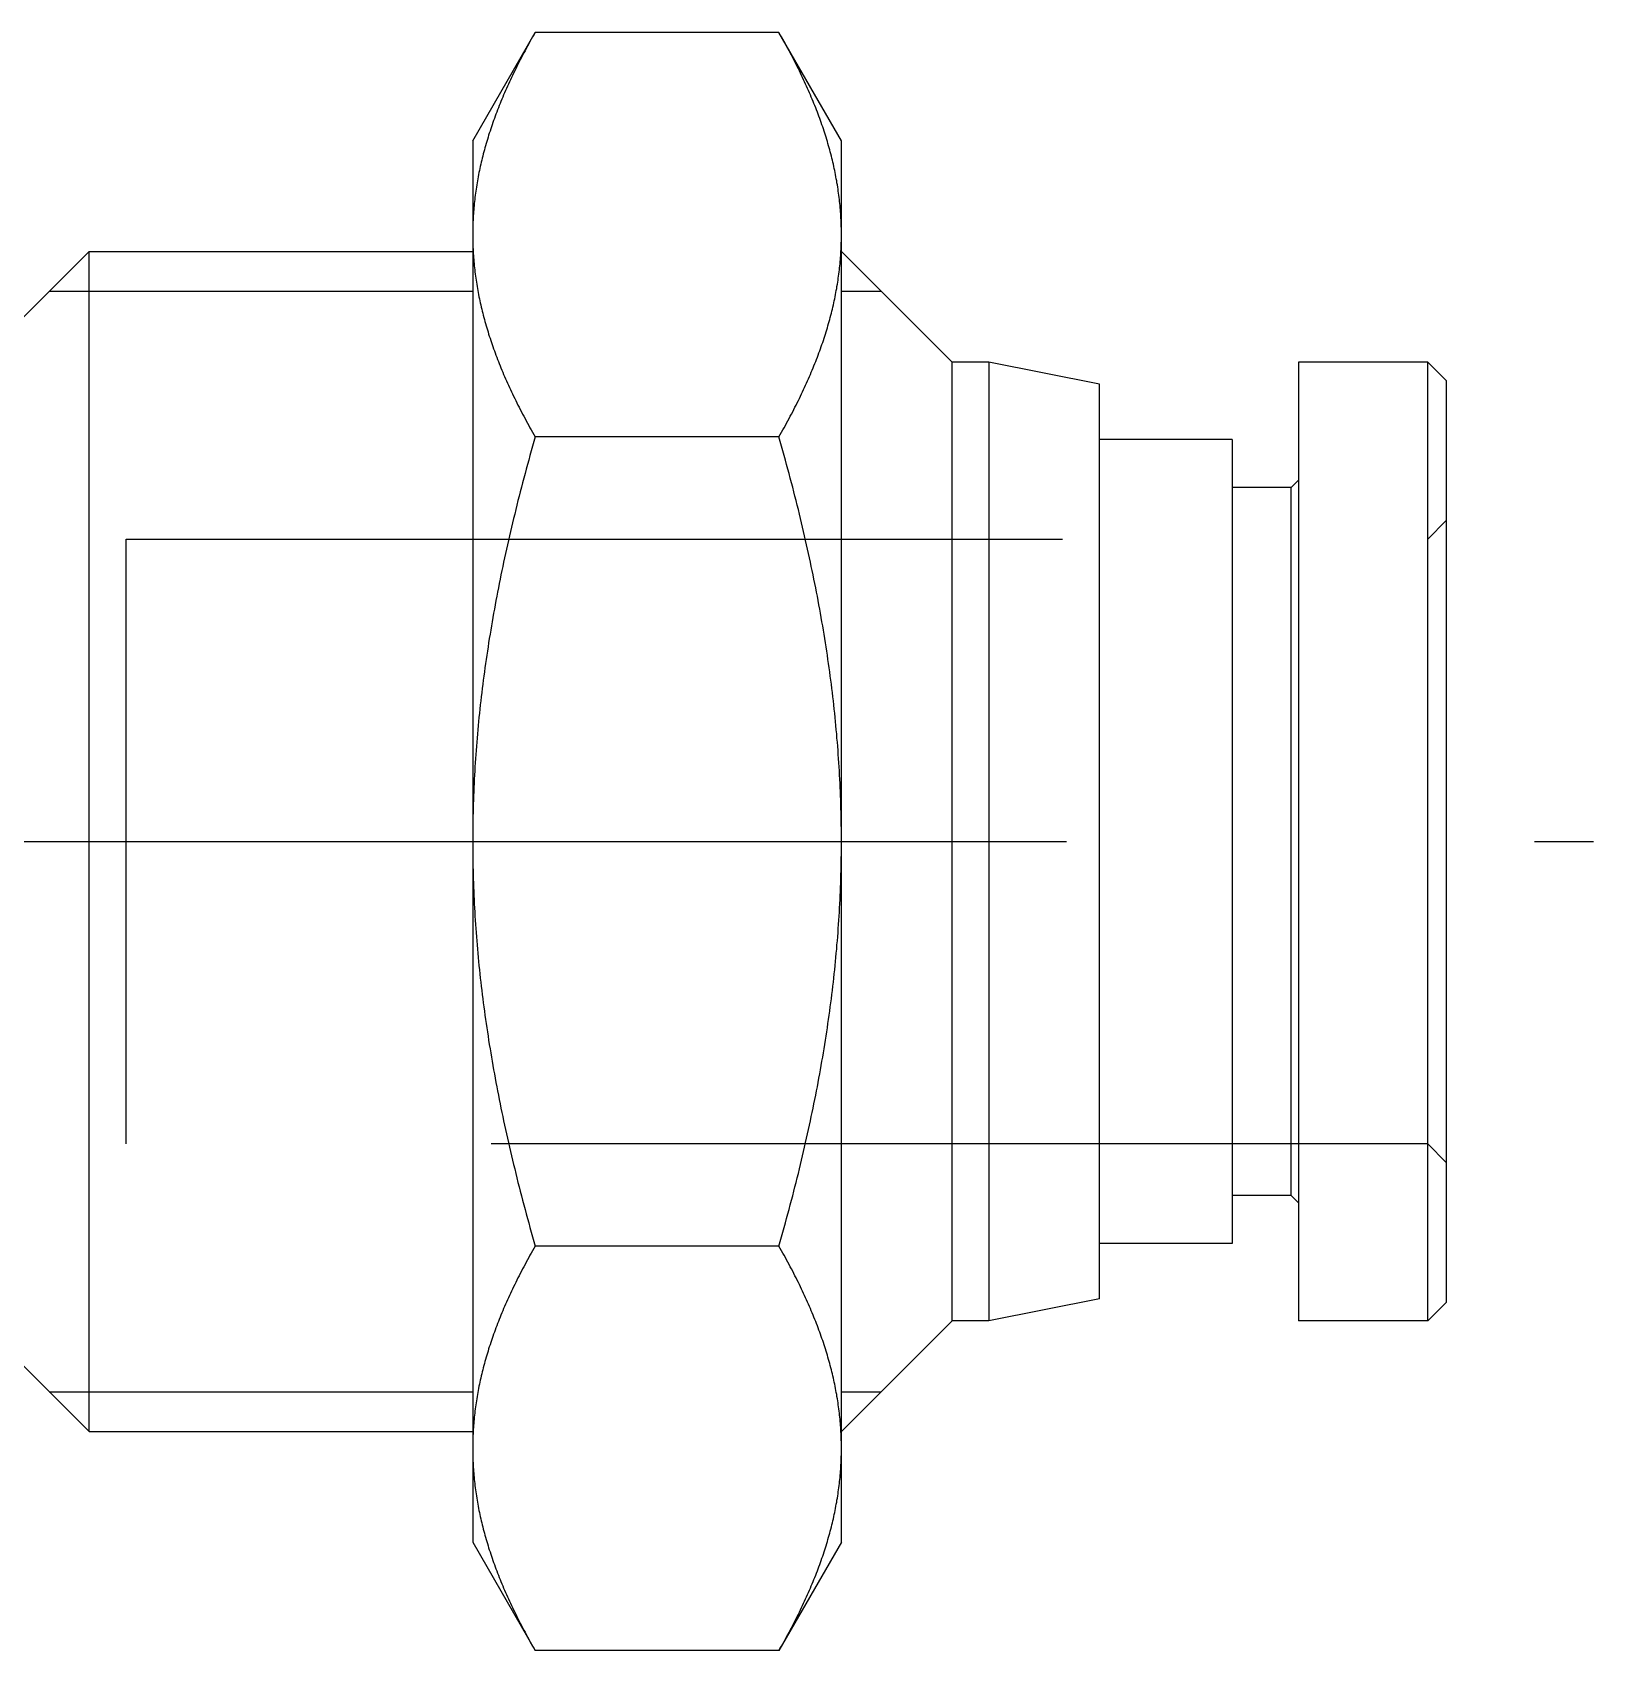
# Model space of a CAD drawing. Extents: x -2 to 68.7, y -32.4 to 13.
# Drawn here: x 15.73 to 36.9, y -10.97 to 10.97 of the extents above; entities that cross this region are included whole.
import ezdxf

# ---------------------------------------------------------------- set-up
doc = ezdxf.new("R2010")
doc.units = 0
doc.linetypes.add('CENTER', pattern=[50.8, 31.75, -6.35, 6.35, -6.35])
doc.linetypes.add('DASHED', pattern=[19.05, 12.7, -6.35])
doc.layers.get('0').update_dxf_attribs({"linetype": 'CONTINUOUS'})
doc.layers.add('CENTER', color=1, linetype='CENTER')

msp = doc.modelspace()

# ---------------------------------------------------------------- linework, layer by layer
at = {"color": 7, "linetype": 'CONTINUOUS'}
for p, q in [((21.7, 9.5), (22.549, 10.97)), ((25.851, 10.97), (22.549, 10.97)), ((26.7, 9.5), (25.851, 10.97)), ((21.7, 9.5), (21.7, 8.227)), ((26.7, 8.227), (26.7, 9.5)), ((21.7, 8.227), (21.7, 0)), ((26.7, 0), (26.7, 8.227)), ((15.5, 7), (16.5, 8)), ((16.5, -8), (16.5, 8)), ((16.5, 8), (21.7, 8)), ((28.2, 6.5), (26.7, 8)), ((28.2, -6.5), (28.2, 6.5)), ((28.7, 6.5), (28.2, 6.5)), ((28.7, 6.5), (28.7, -6.5)), ((30.2, 6.2), (28.7, 6.5)), ((32.9, 6.5), (32.9, -6.5)), ((34.65, 6.5), (32.9, 6.5)), ((34.65, -6.5), (34.65, 6.5)), ((34.9, 6.25), (34.65, 6.5)), ((30.2, -6.2), (30.2, 6.2)), ((34.9, 6.25), (34.9, -6.25)), ((25.851, 5.485), (22.549, 5.485)), ((32, 5.45), (30.2, 5.45)), ((32, 5.45), (32, -5.45)), ((32.8, 4.8), (32.9, 4.9)), ((32.8, 4.8), (32, 4.8)), ((32.8, -4.8), (32.8, 4.8)), ((21.7, 0), (21.7, -8.227)), ((26.7, -8.227), (26.7, 0)), ((32.8, -4.8), (32, -4.8)), ((32.8, -4.8), (32.9, -4.9)), ((25.851, -5.485), (22.549, -5.485)), ((32, -5.45), (30.2, -5.45)), ((30.2, -6.2), (28.7, -6.5)), ((34.9, -6.25), (34.65, -6.5)), ((28.2, -6.5), (26.7, -8)), ((28.7, -6.5), (28.2, -6.5)), ((34.65, -6.5), (32.9, -6.5)), ((15.5, -7), (16.5, -8)), ((16.5, -8), (21.7, -8)), ((21.7, -8.227), (21.7, -9.5)), ((26.7, -9.5), (26.7, -8.227)), ((21.7, -9.5), (22.549, -10.97)), ((26.7, -9.5), (25.851, -10.97)), ((25.851, -10.97), (22.549, -10.97))]:
    msp.add_line(p, q, dxfattribs=at)
at = {"color": 3, "linetype": 'CONTINUOUS'}
for p, q in [((21.7, 7.458), (15.959, 7.458)), ((27.241, 7.458), (26.7, 7.458)), ((15.959, -7.459), (21.7, -7.459)), ((26.7, -7.459), (27.241, -7.459))]:
    msp.add_line(p, q, dxfattribs=at)
at = {"color": 3, "linetype": 'DASHED'}
for p, q in [((34.65, 4.1), (34.9, 4.35)), ((17, 4.1), (34.65, 4.1)), ((17, -4.1), (17, 4.1)), ((34.65, -4.1), (17, -4.1)), ((34.9, -4.35), (34.65, -4.1))]:
    msp.add_line(p, q, dxfattribs=at)
at = {"color": 7}
for points in [[(22.549, 10.97, 0), (22.53, 10.938, 0), (22.512, 10.907, 0), (22.495, 10.876, 0), (22.477, 10.844, 0), (22.46, 10.813, 0), (22.443, 10.782, 0), (22.426, 10.751, 0), (22.41, 10.721, 0), (22.393, 10.69, 0), (22.377, 10.659, 0), (22.361, 10.629, 0), (22.345, 10.598, 0), (22.33, 10.568, 0), (22.314, 10.538, 0), (22.299, 10.507, 0), (22.284, 10.477, 0), (22.27, 10.447, 0), (22.255, 10.417, 0), (22.241, 10.387, 0), (22.226, 10.358, 0), (22.212, 10.328, 0), (22.199, 10.298, 0), (22.185, 10.269, 0), (22.172, 10.239, 0), (22.159, 10.21, 0), (22.145, 10.18, 0), (22.133, 10.151, 0), (22.12, 10.121, 0), (22.108, 10.092, 0), (22.095, 10.063, 0), (22.083, 10.034, 0), (22.072, 10.005, 0), (22.06, 9.976, 0), (22.048, 9.947, 0), (22.037, 9.918, 0), (22.026, 9.889, 0), (22.015, 9.86, 0), (22.005, 9.832, 0), (21.994, 9.803, 0), (21.984, 9.774, 0), (21.974, 9.746, 0), (21.963, 9.717, 0), (21.954, 9.689, 0), (21.944, 9.66, 0), (21.935, 9.632, 0), (21.925, 9.603, 0), (21.916, 9.575, 0), (21.908, 9.547, 0), (21.899, 9.518, 0), (21.89, 9.49, 0), (21.882, 9.462, 0), (21.874, 9.433, 0), (21.866, 9.405, 0), (21.858, 9.377, 0), (21.851, 9.349, 0), (21.843, 9.321, 0), (21.836, 9.293, 0), (21.829, 9.265, 0), (21.823, 9.237, 0), (21.816, 9.209, 0), (21.809, 9.181, 0), (21.803, 9.152, 0), (21.797, 9.124, 0), (21.791, 9.097, 0), (21.785, 9.069, 0), (21.78, 9.041, 0), (21.774, 9.013, 0), (21.769, 8.985, 0), (21.764, 8.957, 0), (21.759, 8.929, 0), (21.755, 8.901, 0), (21.75, 8.873, 0), (21.746, 8.845, 0), (21.742, 8.817, 0), (21.738, 8.789, 0), (21.735, 8.761, 0), (21.731, 8.733, 0), (21.728, 8.705, 0), (21.725, 8.677, 0), (21.722, 8.649, 0), (21.719, 8.621, 0), (21.716, 8.593, 0), (21.714, 8.565, 0), (21.712, 8.537, 0), (21.71, 8.509, 0), (21.708, 8.481, 0), (21.706, 8.453, 0), (21.705, 8.425, 0), (21.703, 8.397, 0), (21.702, 8.368, 0), (21.702, 8.34, 0), (21.701, 8.312, 0), (21.7, 8.284, 0), (21.7, 8.256, 0), (21.7, 8.227, 0)], [(26.7, 8.227, 0), (26.7, 8.256, 0), (26.7, 8.284, 0), (26.699, 8.312, 0), (26.698, 8.34, 0), (26.698, 8.368, 0), (26.697, 8.397, 0), (26.695, 8.425, 0), (26.694, 8.453, 0), (26.692, 8.481, 0), (26.69, 8.509, 0), (26.688, 8.537, 0), (26.686, 8.565, 0), (26.684, 8.593, 0), (26.681, 8.621, 0), (26.678, 8.649, 0), (26.675, 8.677, 0), (26.672, 8.705, 0), (26.669, 8.733, 0), (26.666, 8.761, 0), (26.662, 8.789, 0), (26.658, 8.817, 0), (26.654, 8.845, 0), (26.65, 8.873, 0), (26.645, 8.901, 0), (26.64, 8.929, 0), (26.636, 8.957, 0), (26.631, 8.985, 0), (26.625, 9.013, 0), (26.62, 9.041, 0), (26.615, 9.069, 0), (26.609, 9.097, 0), (26.603, 9.124, 0), (26.597, 9.152, 0), (26.591, 9.181, 0), (26.584, 9.209, 0), (26.578, 9.237, 0), (26.571, 9.265, 0), (26.564, 9.293, 0), (26.556, 9.321, 0), (26.549, 9.349, 0), (26.542, 9.377, 0), (26.534, 9.405, 0), (26.526, 9.433, 0), (26.518, 9.462, 0), (26.509, 9.49, 0), (26.501, 9.518, 0), (26.492, 9.547, 0), (26.483, 9.575, 0), (26.474, 9.603, 0), (26.465, 9.632, 0), (26.456, 9.66, 0), (26.446, 9.689, 0), (26.436, 9.717, 0), (26.427, 9.746, 0), (26.416, 9.774, 0), (26.406, 9.803, 0), (26.395, 9.832, 0), (26.385, 9.86, 0), (26.374, 9.889, 0), (26.363, 9.918, 0), (26.352, 9.947, 0), (26.34, 9.976, 0), (26.328, 10.005, 0), (26.317, 10.034, 0), (26.305, 10.063, 0), (26.292, 10.092, 0), (26.28, 10.121, 0), (26.267, 10.151, 0), (26.255, 10.18, 0), (26.241, 10.21, 0), (26.228, 10.239, 0), (26.215, 10.269, 0), (26.201, 10.298, 0), (26.188, 10.328, 0), (26.174, 10.358, 0), (26.16, 10.387, 0), (26.145, 10.417, 0), (26.131, 10.447, 0), (26.116, 10.477, 0), (26.101, 10.507, 0), (26.086, 10.538, 0), (26.07, 10.568, 0), (26.055, 10.598, 0), (26.039, 10.629, 0), (26.023, 10.659, 0), (26.007, 10.69, 0), (25.99, 10.721, 0), (25.974, 10.751, 0), (25.957, 10.782, 0), (25.94, 10.813, 0), (25.923, 10.844, 0), (25.905, 10.876, 0), (25.887, 10.907, 0), (25.87, 10.938, 0), (25.851, 10.97, 0)], [(21.7, 8.227, 0), (21.7, 8.199, 0), (21.7, 8.171, 0), (21.701, 8.142, 0), (21.702, 8.114, 0), (21.702, 8.086, 0), (21.703, 8.058, 0), (21.705, 8.03, 0), (21.706, 8.002, 0), (21.708, 7.973, 0), (21.71, 7.945, 0), (21.712, 7.917, 0), (21.714, 7.889, 0), (21.716, 7.861, 0), (21.719, 7.833, 0), (21.722, 7.805, 0), (21.725, 7.777, 0), (21.728, 7.749, 0), (21.731, 7.721, 0), (21.735, 7.693, 0), (21.738, 7.665, 0), (21.742, 7.638, 0), (21.746, 7.61, 0), (21.75, 7.582, 0), (21.755, 7.554, 0), (21.759, 7.526, 0), (21.764, 7.498, 0), (21.769, 7.47, 0), (21.774, 7.442, 0), (21.78, 7.414, 0), (21.785, 7.386, 0), (21.791, 7.358, 0), (21.797, 7.33, 0), (21.803, 7.302, 0), (21.809, 7.274, 0), (21.816, 7.246, 0), (21.823, 7.218, 0), (21.829, 7.19, 0), (21.836, 7.162, 0), (21.843, 7.134, 0), (21.851, 7.106, 0), (21.858, 7.077, 0), (21.866, 7.049, 0), (21.874, 7.021, 0), (21.882, 6.993, 0), (21.89, 6.965, 0), (21.899, 6.936, 0), (21.908, 6.908, 0), (21.916, 6.88, 0), (21.925, 6.851, 0), (21.935, 6.823, 0), (21.944, 6.794, 0), (21.954, 6.766, 0), (21.963, 6.737, 0), (21.974, 6.709, 0), (21.984, 6.68, 0), (21.994, 6.651, 0), (22.005, 6.623, 0), (22.015, 6.594, 0), (22.026, 6.565, 0), (22.037, 6.536, 0), (22.048, 6.507, 0), (22.06, 6.479, 0), (22.072, 6.45, 0), (22.083, 6.42, 0), (22.095, 6.391, 0), (22.108, 6.362, 0), (22.12, 6.333, 0), (22.133, 6.304, 0), (22.145, 6.274, 0), (22.159, 6.245, 0), (22.172, 6.215, 0), (22.185, 6.186, 0), (22.199, 6.156, 0), (22.212, 6.127, 0), (22.226, 6.097, 0), (22.241, 6.067, 0), (22.255, 6.037, 0), (22.27, 6.007, 0), (22.284, 5.977, 0), (22.299, 5.947, 0), (22.314, 5.917, 0), (22.33, 5.887, 0), (22.345, 5.856, 0), (22.361, 5.826, 0), (22.377, 5.795, 0), (22.393, 5.765, 0), (22.41, 5.734, 0), (22.426, 5.703, 0), (22.443, 5.672, 0), (22.46, 5.641, 0), (22.477, 5.61, 0), (22.495, 5.579, 0), (22.512, 5.548, 0), (22.53, 5.516, 0), (22.549, 5.485, 0)], [(25.851, 5.485, 0), (25.87, 5.516, 0), (25.887, 5.548, 0), (25.905, 5.579, 0), (25.923, 5.61, 0), (25.94, 5.641, 0), (25.957, 5.672, 0), (25.974, 5.703, 0), (25.99, 5.734, 0), (26.007, 5.765, 0), (26.023, 5.795, 0), (26.039, 5.826, 0), (26.055, 5.856, 0), (26.07, 5.887, 0), (26.086, 5.917, 0), (26.101, 5.947, 0), (26.116, 5.977, 0), (26.131, 6.007, 0), (26.145, 6.037, 0), (26.16, 6.067, 0), (26.174, 6.097, 0), (26.188, 6.127, 0), (26.201, 6.156, 0), (26.215, 6.186, 0), (26.228, 6.215, 0), (26.241, 6.245, 0), (26.255, 6.274, 0), (26.267, 6.304, 0), (26.28, 6.333, 0), (26.292, 6.362, 0), (26.305, 6.391, 0), (26.317, 6.42, 0), (26.328, 6.45, 0), (26.34, 6.479, 0), (26.352, 6.507, 0), (26.363, 6.536, 0), (26.374, 6.565, 0), (26.385, 6.594, 0), (26.395, 6.623, 0), (26.406, 6.651, 0), (26.416, 6.68, 0), (26.427, 6.709, 0), (26.436, 6.737, 0), (26.446, 6.766, 0), (26.456, 6.794, 0), (26.465, 6.823, 0), (26.474, 6.851, 0), (26.483, 6.88, 0), (26.492, 6.908, 0), (26.501, 6.936, 0), (26.509, 6.965, 0), (26.518, 6.993, 0), (26.526, 7.021, 0), (26.534, 7.049, 0), (26.542, 7.077, 0), (26.549, 7.106, 0), (26.556, 7.134, 0), (26.564, 7.162, 0), (26.571, 7.19, 0), (26.578, 7.218, 0), (26.584, 7.246, 0), (26.591, 7.274, 0), (26.597, 7.302, 0), (26.603, 7.33, 0), (26.609, 7.358, 0), (26.615, 7.386, 0), (26.62, 7.414, 0), (26.625, 7.442, 0), (26.631, 7.47, 0), (26.636, 7.498, 0), (26.64, 7.526, 0), (26.645, 7.554, 0), (26.65, 7.582, 0), (26.654, 7.61, 0), (26.658, 7.638, 0), (26.662, 7.665, 0), (26.666, 7.693, 0), (26.669, 7.721, 0), (26.672, 7.749, 0), (26.675, 7.777, 0), (26.678, 7.805, 0), (26.681, 7.833, 0), (26.684, 7.861, 0), (26.686, 7.889, 0), (26.688, 7.917, 0), (26.69, 7.945, 0), (26.692, 7.973, 0), (26.694, 8.002, 0), (26.695, 8.03, 0), (26.697, 8.058, 0), (26.698, 8.086, 0), (26.698, 8.114, 0), (26.699, 8.142, 0), (26.7, 8.171, 0), (26.7, 8.199, 0), (26.7, 8.227, 0)], [(22.549, 5.485, 0), (22.53, 5.422, 0), (22.512, 5.359, 0), (22.495, 5.297, 0), (22.477, 5.234, 0), (22.46, 5.172, 0), (22.443, 5.11, 0), (22.426, 5.048, 0), (22.41, 4.987, 0), (22.393, 4.925, 0), (22.377, 4.864, 0), (22.361, 4.803, 0), (22.345, 4.742, 0), (22.33, 4.681, 0), (22.314, 4.621, 0), (22.299, 4.56, 0), (22.284, 4.5, 0), (22.27, 4.44, 0), (22.255, 4.38, 0), (22.241, 4.32, 0), (22.226, 4.261, 0), (22.212, 4.201, 0), (22.199, 4.142, 0), (22.185, 4.083, 0), (22.172, 4.024, 0), (22.159, 3.965, 0), (22.145, 3.906, 0), (22.133, 3.847, 0), (22.12, 3.789, 0), (22.108, 3.73, 0), (22.095, 3.672, 0), (22.083, 3.614, 0), (22.072, 3.555, 0), (22.06, 3.497, 0), (22.048, 3.44, 0), (22.037, 3.382, 0), (22.026, 3.324, 0), (22.015, 3.266, 0), (22.005, 3.209, 0), (21.994, 3.152, 0), (21.984, 3.094, 0), (21.974, 3.037, 0), (21.963, 2.98, 0), (21.954, 2.923, 0), (21.944, 2.866, 0), (21.935, 2.809, 0), (21.925, 2.752, 0), (21.916, 2.695, 0), (21.908, 2.639, 0), (21.899, 2.582, 0), (21.89, 2.525, 0), (21.882, 2.469, 0), (21.874, 2.412, 0), (21.866, 2.356, 0), (21.858, 2.3, 0), (21.851, 2.243, 0), (21.843, 2.187, 0), (21.836, 2.131, 0), (21.829, 2.075, 0), (21.823, 2.019, 0), (21.816, 1.963, 0), (21.809, 1.907, 0), (21.803, 1.851, 0), (21.797, 1.795, 0), (21.791, 1.739, 0), (21.785, 1.683, 0), (21.78, 1.627, 0), (21.774, 1.571, 0), (21.769, 1.515, 0), (21.764, 1.459, 0), (21.759, 1.403, 0), (21.755, 1.347, 0), (21.75, 1.291, 0), (21.746, 1.235, 0), (21.742, 1.179, 0), (21.738, 1.124, 0), (21.735, 1.068, 0), (21.731, 1.012, 0), (21.728, 0.956, 0), (21.725, 0.9, 0), (21.722, 0.844, 0), (21.719, 0.788, 0), (21.716, 0.732, 0), (21.714, 0.676, 0), (21.712, 0.62, 0), (21.71, 0.564, 0), (21.708, 0.508, 0), (21.706, 0.451, 0), (21.705, 0.395, 0), (21.703, 0.339, 0), (21.702, 0.283, 0), (21.702, 0.226, 0), (21.701, 0.17, 0), (21.7, 0.113, 0), (21.7, 0.057, 0), (21.7, 0, 0)], [(26.7, 0, 0), (26.7, 0.057, 0), (26.7, 0.113, 0), (26.699, 0.17, 0), (26.698, 0.226, 0), (26.698, 0.283, 0), (26.697, 0.339, 0), (26.695, 0.395, 0), (26.694, 0.451, 0), (26.692, 0.508, 0), (26.69, 0.564, 0), (26.688, 0.62, 0), (26.686, 0.676, 0), (26.684, 0.732, 0), (26.681, 0.788, 0), (26.678, 0.844, 0), (26.675, 0.9, 0), (26.672, 0.956, 0), (26.669, 1.012, 0), (26.666, 1.068, 0), (26.662, 1.124, 0), (26.658, 1.179, 0), (26.654, 1.235, 0), (26.65, 1.291, 0), (26.645, 1.347, 0), (26.64, 1.403, 0), (26.636, 1.459, 0), (26.631, 1.515, 0), (26.625, 1.571, 0), (26.62, 1.627, 0), (26.615, 1.683, 0), (26.609, 1.739, 0), (26.603, 1.795, 0), (26.597, 1.851, 0), (26.591, 1.907, 0), (26.584, 1.963, 0), (26.578, 2.019, 0), (26.571, 2.075, 0), (26.564, 2.131, 0), (26.556, 2.187, 0), (26.549, 2.243, 0), (26.542, 2.3, 0), (26.534, 2.356, 0), (26.526, 2.412, 0), (26.518, 2.469, 0), (26.509, 2.525, 0), (26.501, 2.582, 0), (26.492, 2.639, 0), (26.483, 2.695, 0), (26.474, 2.752, 0), (26.465, 2.809, 0), (26.456, 2.866, 0), (26.446, 2.923, 0), (26.436, 2.98, 0), (26.427, 3.037, 0), (26.416, 3.094, 0), (26.406, 3.152, 0), (26.395, 3.209, 0), (26.385, 3.266, 0), (26.374, 3.324, 0), (26.363, 3.382, 0), (26.352, 3.44, 0), (26.34, 3.497, 0), (26.328, 3.555, 0), (26.317, 3.614, 0), (26.305, 3.672, 0), (26.292, 3.73, 0), (26.28, 3.789, 0), (26.267, 3.847, 0), (26.255, 3.906, 0), (26.241, 3.965, 0), (26.228, 4.024, 0), (26.215, 4.083, 0), (26.201, 4.142, 0), (26.188, 4.201, 0), (26.174, 4.261, 0), (26.16, 4.32, 0), (26.145, 4.38, 0), (26.131, 4.44, 0), (26.116, 4.5, 0), (26.101, 4.56, 0), (26.086, 4.621, 0), (26.07, 4.681, 0), (26.055, 4.742, 0), (26.039, 4.803, 0), (26.023, 4.864, 0), (26.007, 4.925, 0), (25.99, 4.987, 0), (25.974, 5.048, 0), (25.957, 5.11, 0), (25.94, 5.172, 0), (25.923, 5.234, 0), (25.905, 5.297, 0), (25.887, 5.359, 0), (25.87, 5.422, 0), (25.851, 5.485, 0)], [(21.7, 0, 0), (21.7, -0.057, 0), (21.7, -0.113, 0), (21.701, -0.17, 0), (21.702, -0.226, 0), (21.702, -0.283, 0), (21.703, -0.339, 0), (21.705, -0.395, 0), (21.706, -0.451, 0), (21.708, -0.508, 0), (21.71, -0.564, 0), (21.712, -0.62, 0), (21.714, -0.676, 0), (21.716, -0.732, 0), (21.719, -0.788, 0), (21.722, -0.844, 0), (21.725, -0.9, 0), (21.728, -0.956, 0), (21.731, -1.012, 0), (21.735, -1.068, 0), (21.738, -1.124, 0), (21.742, -1.179, 0), (21.746, -1.235, 0), (21.75, -1.291, 0), (21.755, -1.347, 0), (21.759, -1.403, 0), (21.764, -1.459, 0), (21.769, -1.515, 0), (21.774, -1.571, 0), (21.78, -1.627, 0), (21.785, -1.683, 0), (21.791, -1.739, 0), (21.797, -1.795, 0), (21.803, -1.851, 0), (21.809, -1.907, 0), (21.816, -1.963, 0), (21.823, -2.019, 0), (21.829, -2.075, 0), (21.836, -2.131, 0), (21.843, -2.187, 0), (21.851, -2.243, 0), (21.858, -2.3, 0), (21.866, -2.356, 0), (21.874, -2.412, 0), (21.882, -2.469, 0), (21.89, -2.525, 0), (21.899, -2.582, 0), (21.908, -2.639, 0), (21.916, -2.695, 0), (21.925, -2.752, 0), (21.935, -2.809, 0), (21.944, -2.866, 0), (21.954, -2.923, 0), (21.963, -2.98, 0), (21.974, -3.037, 0), (21.984, -3.094, 0), (21.994, -3.152, 0), (22.005, -3.209, 0), (22.015, -3.266, 0), (22.026, -3.324, 0), (22.037, -3.382, 0), (22.048, -3.44, 0), (22.06, -3.497, 0), (22.072, -3.555, 0), (22.083, -3.614, 0), (22.095, -3.672, 0), (22.108, -3.73, 0), (22.12, -3.789, 0), (22.133, -3.847, 0), (22.145, -3.906, 0), (22.159, -3.965, 0), (22.172, -4.024, 0), (22.185, -4.083, 0), (22.199, -4.142, 0), (22.212, -4.201, 0), (22.226, -4.261, 0), (22.241, -4.32, 0), (22.255, -4.38, 0), (22.27, -4.44, 0), (22.284, -4.5, 0), (22.299, -4.56, 0), (22.314, -4.621, 0), (22.33, -4.681, 0), (22.345, -4.742, 0), (22.361, -4.803, 0), (22.377, -4.864, 0), (22.393, -4.925, 0), (22.41, -4.987, 0), (22.426, -5.048, 0), (22.443, -5.11, 0), (22.46, -5.172, 0), (22.477, -5.234, 0), (22.495, -5.297, 0), (22.512, -5.359, 0), (22.53, -5.422, 0), (22.549, -5.485, 0)], [(25.851, -5.485, 0), (25.87, -5.422, 0), (25.887, -5.359, 0), (25.905, -5.297, 0), (25.923, -5.234, 0), (25.94, -5.172, 0), (25.957, -5.11, 0), (25.974, -5.048, 0), (25.99, -4.987, 0), (26.007, -4.925, 0), (26.023, -4.864, 0), (26.039, -4.803, 0), (26.055, -4.742, 0), (26.07, -4.681, 0), (26.086, -4.621, 0), (26.101, -4.56, 0), (26.116, -4.5, 0), (26.131, -4.44, 0), (26.145, -4.38, 0), (26.16, -4.32, 0), (26.174, -4.261, 0), (26.188, -4.201, 0), (26.201, -4.142, 0), (26.215, -4.083, 0), (26.228, -4.024, 0), (26.241, -3.965, 0), (26.255, -3.906, 0), (26.267, -3.847, 0), (26.28, -3.789, 0), (26.292, -3.73, 0), (26.305, -3.672, 0), (26.317, -3.614, 0), (26.328, -3.555, 0), (26.34, -3.497, 0), (26.352, -3.44, 0), (26.363, -3.382, 0), (26.374, -3.324, 0), (26.385, -3.266, 0), (26.395, -3.209, 0), (26.406, -3.152, 0), (26.416, -3.094, 0), (26.427, -3.037, 0), (26.436, -2.98, 0), (26.446, -2.923, 0), (26.456, -2.866, 0), (26.465, -2.809, 0), (26.474, -2.752, 0), (26.483, -2.695, 0), (26.492, -2.639, 0), (26.501, -2.582, 0), (26.509, -2.525, 0), (26.518, -2.469, 0), (26.526, -2.412, 0), (26.534, -2.356, 0), (26.542, -2.3, 0), (26.549, -2.243, 0), (26.556, -2.187, 0), (26.564, -2.131, 0), (26.571, -2.075, 0), (26.578, -2.019, 0), (26.584, -1.963, 0), (26.591, -1.907, 0), (26.597, -1.851, 0), (26.603, -1.795, 0), (26.609, -1.739, 0), (26.615, -1.683, 0), (26.62, -1.627, 0), (26.625, -1.571, 0), (26.631, -1.515, 0), (26.636, -1.459, 0), (26.64, -1.403, 0), (26.645, -1.347, 0), (26.65, -1.291, 0), (26.654, -1.235, 0), (26.658, -1.179, 0), (26.662, -1.124, 0), (26.666, -1.068, 0), (26.669, -1.012, 0), (26.672, -0.956, 0), (26.675, -0.9, 0), (26.678, -0.844, 0), (26.681, -0.788, 0), (26.684, -0.732, 0), (26.686, -0.676, 0), (26.688, -0.62, 0), (26.69, -0.564, 0), (26.692, -0.508, 0), (26.694, -0.451, 0), (26.695, -0.395, 0), (26.697, -0.339, 0), (26.698, -0.283, 0), (26.698, -0.226, 0), (26.699, -0.17, 0), (26.7, -0.113, 0), (26.7, -0.057, 0), (26.7, 0, 0)], [(22.549, -5.485, 0), (22.53, -5.516, 0), (22.512, -5.548, 0), (22.495, -5.579, 0), (22.477, -5.61, 0), (22.46, -5.641, 0), (22.443, -5.672, 0), (22.426, -5.703, 0), (22.41, -5.734, 0), (22.393, -5.765, 0), (22.377, -5.795, 0), (22.361, -5.826, 0), (22.345, -5.856, 0), (22.33, -5.887, 0), (22.314, -5.917, 0), (22.299, -5.947, 0), (22.284, -5.977, 0), (22.27, -6.007, 0), (22.255, -6.037, 0), (22.241, -6.067, 0), (22.226, -6.097, 0), (22.212, -6.127, 0), (22.199, -6.156, 0), (22.185, -6.186, 0), (22.172, -6.215, 0), (22.159, -6.245, 0), (22.145, -6.274, 0), (22.133, -6.304, 0), (22.12, -6.333, 0), (22.108, -6.362, 0), (22.095, -6.391, 0), (22.083, -6.42, 0), (22.072, -6.45, 0), (22.06, -6.479, 0), (22.048, -6.507, 0), (22.037, -6.536, 0), (22.026, -6.565, 0), (22.015, -6.594, 0), (22.005, -6.623, 0), (21.994, -6.651, 0), (21.984, -6.68, 0), (21.974, -6.709, 0), (21.963, -6.737, 0), (21.954, -6.766, 0), (21.944, -6.794, 0), (21.935, -6.823, 0), (21.925, -6.851, 0), (21.916, -6.88, 0), (21.908, -6.908, 0), (21.899, -6.936, 0), (21.89, -6.965, 0), (21.882, -6.993, 0), (21.874, -7.021, 0), (21.866, -7.049, 0), (21.858, -7.077, 0), (21.851, -7.106, 0), (21.843, -7.134, 0), (21.836, -7.162, 0), (21.829, -7.19, 0), (21.823, -7.218, 0), (21.816, -7.246, 0), (21.809, -7.274, 0), (21.803, -7.302, 0), (21.797, -7.33, 0), (21.791, -7.358, 0), (21.785, -7.386, 0), (21.78, -7.414, 0), (21.774, -7.442, 0), (21.769, -7.47, 0), (21.764, -7.498, 0), (21.759, -7.526, 0), (21.755, -7.554, 0), (21.75, -7.582, 0), (21.746, -7.61, 0), (21.742, -7.638, 0), (21.738, -7.665, 0), (21.735, -7.693, 0), (21.731, -7.721, 0), (21.728, -7.749, 0), (21.725, -7.777, 0), (21.722, -7.805, 0), (21.719, -7.833, 0), (21.716, -7.861, 0), (21.714, -7.889, 0), (21.712, -7.917, 0), (21.71, -7.945, 0), (21.708, -7.973, 0), (21.706, -8.002, 0), (21.705, -8.03, 0), (21.703, -8.058, 0), (21.702, -8.086, 0), (21.702, -8.114, 0), (21.701, -8.142, 0), (21.7, -8.171, 0), (21.7, -8.199, 0), (21.7, -8.227, 0)], [(26.7, -8.227, 0), (26.7, -8.199, 0), (26.7, -8.171, 0), (26.699, -8.142, 0), (26.698, -8.114, 0), (26.698, -8.086, 0), (26.697, -8.058, 0), (26.695, -8.03, 0), (26.694, -8.002, 0), (26.692, -7.973, 0), (26.69, -7.945, 0), (26.688, -7.917, 0), (26.686, -7.889, 0), (26.684, -7.861, 0), (26.681, -7.833, 0), (26.678, -7.805, 0), (26.675, -7.777, 0), (26.672, -7.749, 0), (26.669, -7.721, 0), (26.666, -7.693, 0), (26.662, -7.665, 0), (26.658, -7.638, 0), (26.654, -7.61, 0), (26.65, -7.582, 0), (26.645, -7.554, 0), (26.64, -7.526, 0), (26.636, -7.498, 0), (26.631, -7.47, 0), (26.625, -7.442, 0), (26.62, -7.414, 0), (26.615, -7.386, 0), (26.609, -7.358, 0), (26.603, -7.33, 0), (26.597, -7.302, 0), (26.591, -7.274, 0), (26.584, -7.246, 0), (26.578, -7.218, 0), (26.571, -7.19, 0), (26.564, -7.162, 0), (26.556, -7.134, 0), (26.549, -7.106, 0), (26.542, -7.077, 0), (26.534, -7.049, 0), (26.526, -7.021, 0), (26.518, -6.993, 0), (26.509, -6.965, 0), (26.501, -6.936, 0), (26.492, -6.908, 0), (26.483, -6.88, 0), (26.474, -6.851, 0), (26.465, -6.823, 0), (26.456, -6.794, 0), (26.446, -6.766, 0), (26.436, -6.737, 0), (26.427, -6.709, 0), (26.416, -6.68, 0), (26.406, -6.651, 0), (26.395, -6.623, 0), (26.385, -6.594, 0), (26.374, -6.565, 0), (26.363, -6.536, 0), (26.352, -6.507, 0), (26.34, -6.479, 0), (26.328, -6.45, 0), (26.317, -6.42, 0), (26.305, -6.391, 0), (26.292, -6.362, 0), (26.28, -6.333, 0), (26.267, -6.304, 0), (26.255, -6.274, 0), (26.241, -6.245, 0), (26.228, -6.215, 0), (26.215, -6.186, 0), (26.201, -6.156, 0), (26.188, -6.127, 0), (26.174, -6.097, 0), (26.16, -6.067, 0), (26.145, -6.037, 0), (26.131, -6.007, 0), (26.116, -5.977, 0), (26.101, -5.947, 0), (26.086, -5.917, 0), (26.07, -5.887, 0), (26.055, -5.856, 0), (26.039, -5.826, 0), (26.023, -5.795, 0), (26.007, -5.765, 0), (25.99, -5.734, 0), (25.974, -5.703, 0), (25.957, -5.672, 0), (25.94, -5.641, 0), (25.923, -5.61, 0), (25.905, -5.579, 0), (25.887, -5.548, 0), (25.87, -5.516, 0), (25.851, -5.485, 0)], [(21.7, -8.227, 0), (21.7, -8.256, 0), (21.7, -8.284, 0), (21.701, -8.312, 0), (21.702, -8.34, 0), (21.702, -8.368, 0), (21.703, -8.397, 0), (21.705, -8.425, 0), (21.706, -8.453, 0), (21.708, -8.481, 0), (21.71, -8.509, 0), (21.712, -8.537, 0), (21.714, -8.565, 0), (21.716, -8.593, 0), (21.719, -8.621, 0), (21.722, -8.649, 0), (21.725, -8.677, 0), (21.728, -8.705, 0), (21.731, -8.733, 0), (21.735, -8.761, 0), (21.738, -8.789, 0), (21.742, -8.817, 0), (21.746, -8.845, 0), (21.75, -8.873, 0), (21.755, -8.901, 0), (21.759, -8.929, 0), (21.764, -8.957, 0), (21.769, -8.985, 0), (21.774, -9.013, 0), (21.78, -9.041, 0), (21.785, -9.069, 0), (21.791, -9.097, 0), (21.797, -9.124, 0), (21.803, -9.152, 0), (21.809, -9.181, 0), (21.816, -9.209, 0), (21.823, -9.237, 0), (21.829, -9.265, 0), (21.836, -9.293, 0), (21.843, -9.321, 0), (21.851, -9.349, 0), (21.858, -9.377, 0), (21.866, -9.405, 0), (21.874, -9.433, 0), (21.882, -9.462, 0), (21.89, -9.49, 0), (21.899, -9.518, 0), (21.908, -9.547, 0), (21.916, -9.575, 0), (21.925, -9.603, 0), (21.935, -9.632, 0), (21.944, -9.66, 0), (21.954, -9.689, 0), (21.963, -9.717, 0), (21.974, -9.746, 0), (21.984, -9.774, 0), (21.994, -9.803, 0), (22.005, -9.832, 0), (22.015, -9.86, 0), (22.026, -9.889, 0), (22.037, -9.918, 0), (22.048, -9.947, 0), (22.06, -9.976, 0), (22.072, -10.005, 0), (22.083, -10.034, 0), (22.095, -10.063, 0), (22.108, -10.092, 0), (22.12, -10.121, 0), (22.133, -10.151, 0), (22.145, -10.18, 0), (22.159, -10.21, 0), (22.172, -10.239, 0), (22.185, -10.269, 0), (22.199, -10.298, 0), (22.212, -10.328, 0), (22.226, -10.358, 0), (22.241, -10.387, 0), (22.255, -10.417, 0), (22.27, -10.447, 0), (22.284, -10.477, 0), (22.299, -10.507, 0), (22.314, -10.538, 0), (22.33, -10.568, 0), (22.345, -10.598, 0), (22.361, -10.629, 0), (22.377, -10.659, 0), (22.393, -10.69, 0), (22.41, -10.721, 0), (22.426, -10.751, 0), (22.443, -10.782, 0), (22.46, -10.813, 0), (22.477, -10.844, 0), (22.495, -10.876, 0), (22.512, -10.907, 0), (22.53, -10.938, 0), (22.549, -10.97, 0)], [(25.851, -10.97, 0), (25.87, -10.938, 0), (25.887, -10.907, 0), (25.905, -10.876, 0), (25.923, -10.844, 0), (25.94, -10.813, 0), (25.957, -10.782, 0), (25.974, -10.751, 0), (25.99, -10.721, 0), (26.007, -10.69, 0), (26.023, -10.659, 0), (26.039, -10.629, 0), (26.055, -10.598, 0), (26.07, -10.568, 0), (26.086, -10.538, 0), (26.101, -10.507, 0), (26.116, -10.477, 0), (26.131, -10.447, 0), (26.145, -10.417, 0), (26.16, -10.387, 0), (26.174, -10.358, 0), (26.188, -10.328, 0), (26.201, -10.298, 0), (26.215, -10.269, 0), (26.228, -10.239, 0), (26.241, -10.21, 0), (26.255, -10.18, 0), (26.267, -10.151, 0), (26.28, -10.121, 0), (26.292, -10.092, 0), (26.305, -10.063, 0), (26.317, -10.034, 0), (26.328, -10.005, 0), (26.34, -9.976, 0), (26.352, -9.947, 0), (26.363, -9.918, 0), (26.374, -9.889, 0), (26.385, -9.86, 0), (26.395, -9.832, 0), (26.406, -9.803, 0), (26.416, -9.774, 0), (26.427, -9.746, 0), (26.436, -9.717, 0), (26.446, -9.689, 0), (26.456, -9.66, 0), (26.465, -9.632, 0), (26.474, -9.603, 0), (26.483, -9.575, 0), (26.492, -9.547, 0), (26.501, -9.518, 0), (26.509, -9.49, 0), (26.518, -9.462, 0), (26.526, -9.433, 0), (26.534, -9.405, 0), (26.542, -9.377, 0), (26.549, -9.349, 0), (26.556, -9.321, 0), (26.564, -9.293, 0), (26.571, -9.265, 0), (26.578, -9.237, 0), (26.584, -9.209, 0), (26.591, -9.181, 0), (26.597, -9.152, 0), (26.603, -9.124, 0), (26.609, -9.097, 0), (26.615, -9.069, 0), (26.62, -9.041, 0), (26.625, -9.013, 0), (26.631, -8.985, 0), (26.636, -8.957, 0), (26.64, -8.929, 0), (26.645, -8.901, 0), (26.65, -8.873, 0), (26.654, -8.845, 0), (26.658, -8.817, 0), (26.662, -8.789, 0), (26.666, -8.761, 0), (26.669, -8.733, 0), (26.672, -8.705, 0), (26.675, -8.677, 0), (26.678, -8.649, 0), (26.681, -8.621, 0), (26.684, -8.593, 0), (26.686, -8.565, 0), (26.688, -8.537, 0), (26.69, -8.509, 0), (26.692, -8.481, 0), (26.694, -8.453, 0), (26.695, -8.425, 0), (26.697, -8.397, 0), (26.698, -8.368, 0), (26.698, -8.34, 0), (26.699, -8.312, 0), (26.7, -8.284, 0), (26.7, -8.256, 0), (26.7, -8.227, 0)]]:
    msp.add_polyline3d(points, dxfattribs=at)
at = {"layer": 'CENTER', "color": 1, "linetype": 'CENTER'}
msp.add_line((-2, 0), (36.9, 0), dxfattribs=at)

doc.saveas('drawing.dxf')
